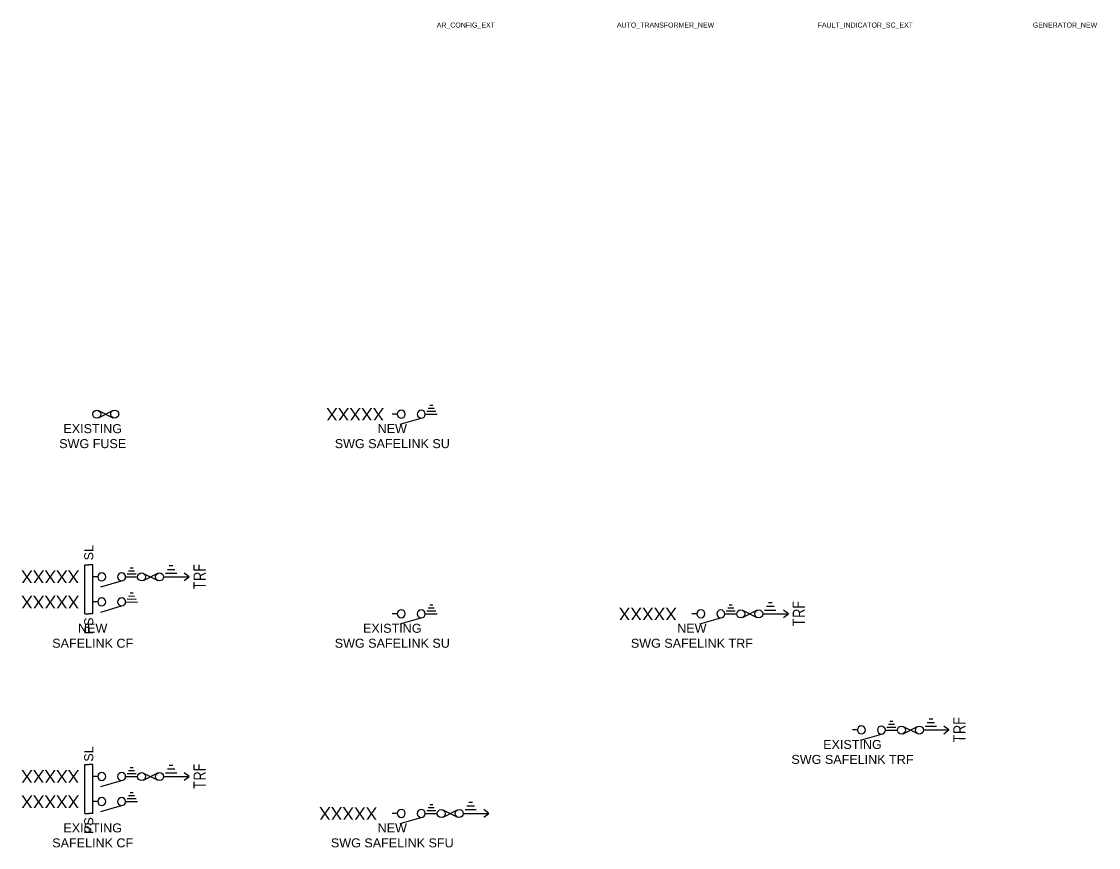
# Model space of a CAD drawing. Header units: metres. Extents: x -282 to 3977, y 160 to 949.
# Drawn here: x -49.7 to 166, y 484.3 to 649.8 of the extents above; entities that cross this region are included whole.
import ezdxf
from ezdxf.enums import TextEntityAlignment as Align

# ---------------------------------------------------------------- set-up
doc = ezdxf.new("R2010")
doc.units = ezdxf.units.M
doc.layers.get('0').update_dxf_attribs({"color": 6})
for name, color, linetype in [('Equip_HV_EXT', 7, 'Continuous'), ('Equip_HV_NEW', 2, 'Continuous'), ('Equip_SP_HV_EXT', 7, 'Continuous'), ('Equip_SP_HV_NEW', 2, 'Continuous')]:
    doc.layers.add(name, color=color, linetype=linetype)
doc.styles.add('ARIAL', font='ARIAL.TTF', dxfattribs={"height": 2})
doc.styles.add('IESYMBOL1', font='isocp.shx')
doc.styles.get("Standard").update_dxf_attribs({"font": 'ARIAL.TTF'})
doc.styles.add('SWG_LABEL', font='ARIAL.TTF', dxfattribs={"height": 2})
doc.styles.add('SWITCH_LABEL', font='ARIAL.TTF', dxfattribs={"height": 2.5})

# ---------------------------------------------------------------- blocks, each defined once
blk = doc.blocks.new('SWG_FUSE_EXT')
for points in [[(1.15, 0.72), (4.04, -0.71)], [(1.16, -0.72), (4.04, 0.73)]]:
    blk.add_lwpolyline(points)
for centre in [(0.8, 0), (4.4, 0.01)]:
    blk.add_circle(centre, 0.8)
blk = doc.blocks.new('SWG_SAFELINK_SFU_EXT')
for p, q in [((15.33, 2.26), (16.08, 2.26)), ((6.9, 0.59), (8.7, 0.58)), ((7.2, 1.19), (8.4, 1.18)), ((7.5, 1.79), (8.1, 1.79)), ((14.2, 0.01), (19.32, 0.01)), ((14.57, 0.76), (16.82, 0.76)), ((14.95, 1.51), (16.45, 1.51)), ((1.6, -2.02), (5.8, -0.81)), ((6.6, -0.01), (9, -0.02))]:
    blk.add_line(p, q)
for points in [[(1, 0), (0, 0)], [(18.32, -0.74), (19.32, 0.01), (18.33, 0.76)]]:
    blk.add_lwpolyline(points)
for points in [[(1.8, -0.8, 1), (1.8, 0.8, 1)], [(5.8, -0.81, 1), (5.8, 0.79, 1)]]:
    blk.add_lwpolyline(points, format="xyb", close=True)
blk.add_blockref('SWG_FUSE_EXT', (9, -0.02))
at = {"style": 'SWITCH_LABEL', "flags": 8}
blk.add_attdef('ASSET_NUM', text='', height=2.5, rotation=179.9544, dxfattribs=at).set_placement((-3, 0), align=Align.MIDDLE_LEFT)
at = {"flags": 1}
blk.add_attdef('Z', (0, 0), '', height=0.2, dxfattribs=at)
at = {"flags": 9}
for tag, p in [('ACTUAL_STATUS', (0, -0.4)), ('CONSTRUCTED_VOLTAGE', (0, -0.6)), ('OPERATING_VOLTAGE', (0, -1)), ('ORIENTATION', (0, -1.2)), ('OWNED_BY', (0, -1.4)), ('STATE', (0, -1.8)), ('SWITCH_TYPE', (0, -2)), ('NO_PHASES', (0, -0.8)), ('PARENT', (0, -1.6)), ('USAGE', (0, -2.2)), ('STREETNAME', (0, -2.6)), ('SUBURB', (0, -2.8)), ('LOCATION', (0, -2.4)), ('NOTES', (0, -3))]:
    blk.add_attdef(tag, text='', height=0.2, dxfattribs=at).set_placement(p, align=Align.MIDDLE_LEFT)
at = {"style": 'SWITCH_LABEL', "flags": 9}
blk.add_attdef('STREET_CODE', text='', height=0.2, dxfattribs=at).set_placement((0, -0.2), align=Align.MIDDLE_LEFT)
blk = doc.blocks.new('SWG_SAFELINK_SU_EXT')
for p, q in [((6.9, 0.59), (8.7, 0.58)), ((7.2, 1.19), (8.4, 1.18)), ((7.5, 1.79), (8.1, 1.79)), ((1.6, -2.02), (5.8, -0.81)), ((6.6, -0.01), (9, -0.02))]:
    blk.add_line(p, q)
blk.add_lwpolyline([(1, 0), (0, 0)])
for points in [[(1.8, -0.8, 1), (1.8, 0.8, 1)], [(5.8, -0.81, 1), (5.8, 0.79, 1)]]:
    blk.add_lwpolyline(points, format="xyb", close=True)
at = {"style": 'SWITCH_LABEL', "flags": 8}
blk.add_attdef('ASSET_NUM', text='', height=2.5, rotation=179.9544, dxfattribs=at).set_placement((-1.6, -0.02), align=Align.MIDDLE_LEFT)
at = {"flags": 1}
blk.add_attdef('Z', (0, 0), '', height=0.2, dxfattribs=at)
at = {"flags": 9}
for tag, p in [('ACTUAL_STATUS', (0, -0.4)), ('CONSTRUCTED_VOLTAGE', (0, -0.6)), ('OPERATING_VOLTAGE', (0, -1)), ('ORIENTATION', (0, -1.2)), ('OWNED_BY', (0, -1.4)), ('STATE', (0, -1.8)), ('SWITCH_TYPE', (0, -2)), ('NO_PHASES', (0, -0.8)), ('PARENT', (0, -1.6)), ('USAGE', (0, -2.2)), ('STREETNAME', (0, -2.6)), ('SUBURB', (0, -2.8)), ('LOCATION', (0, -2.4)), ('NOTES', (0, -3))]:
    blk.add_attdef(tag, text='', height=0.2, dxfattribs=at).set_placement(p, align=Align.MIDDLE_LEFT)
at = {"style": 'SWITCH_LABEL', "flags": 9}
blk.add_attdef('STREET_CODE', text='', height=0.2, dxfattribs=at).set_placement((0, -0.2), align=Align.MIDDLE_LEFT)
blk = doc.blocks.new('*U270')
for p, q in [((-1.6, 0), (-1.6, 9.8)), ((-1.6, 9.8), (-0.8, 9.8)), ((0, 9.8), (-0.8, 9.8)), ((0, 0), (0, 9.8)), ((-1.6, 0), (-0.8, 0)), ((0, 0), (-0.8, 0))]:
    blk.add_line(p, q)
for name, p in [('SWG_SAFELINK_SFU_EXT', (0, 7.4)), ('SWG_SAFELINK_SU_EXT', (0, 2.38))]:
    blk.add_blockref(name, p)
at = {"style": 'IESYMBOL1'}
blk.add_text('TRF', height=2.5, rotation=89.9826, dxfattribs=at).set_placement((21.43, 7.41), align=Align.MIDDLE_CENTER)
at = {"style": 'ARIAL'}
blk.add_attdef('SWG_TYPE', text='', height=1.8, rotation=90, dxfattribs=at).set_placement((-0.8, 10.37), align=Align.MIDDLE_LEFT)
at = {"style": 'SWG_LABEL', "flags": 8}
for tag, p in [('ASSET_NUM2', (-2.68, 7.43)), ('ASSET_NUM1', (-2.68, 2.35))]:
    blk.add_attdef(tag, text='', height=2.5, rotation=179.9544, dxfattribs=at).set_placement(p, align=Align.MIDDLE_LEFT)
at = {"flags": 1}
blk.add_attdef('Z', (0, 0), '', height=0.2, rotation=90, dxfattribs=at)
at = {"style": 'ARIAL'}
blk.add_attdef('SUB_TYPE', text='', height=1.8, rotation=90, dxfattribs=at).set_placement((-0.8, -0.76), align=Align.MIDDLE_RIGHT)
blk = doc.blocks.new('SWG_SAFELINK_SU_NEW')
for p, q in [((6.9, 0.59), (8.7, 0.58)), ((7.2, 1.19), (8.4, 1.18)), ((7.5, 1.79), (8.1, 1.79)), ((1.6, -2.02), (5.8, -0.81)), ((6.6, -0.01), (9, -0.02))]:
    blk.add_line(p, q)
blk.add_lwpolyline([(1, 0), (0, 0)])
for points in [[(1.8, -0.8, 1), (1.8, 0.8, 1)], [(5.8, -0.81, 1), (5.8, 0.79, 1)]]:
    blk.add_lwpolyline(points, format="xyb", close=True)
at = {"style": 'SWITCH_LABEL', "flags": 8}
blk.add_attdef('ASSET_NUM', text='', height=2.5, rotation=179.9544, dxfattribs=at).set_placement((-1.6, -0.02), align=Align.MIDDLE_LEFT)
at = {"flags": 1}
blk.add_attdef('Z', (0, 0), '', height=0.2, rotation=90, dxfattribs=at)
at = {"flags": 9}
for tag, p in [('ACTUAL_STATUS', (0, -0.4)), ('CONSTRUCTED_VOLTAGE', (0, -0.6)), ('OPERATING_VOLTAGE', (0, -1)), ('ORIENTATION', (0, -1.2)), ('OWNED_BY', (0, -1.4)), ('STATE', (0, -1.8)), ('SWITCH_TYPE', (0, -2)), ('NO_PHASES', (0, -0.8)), ('PARENT', (0, -1.6)), ('USAGE', (0, -2.2)), ('SUBURB', (0, -2.4)), ('STREETNAME', (0, -2.6)), ('LOCATION', (0, -2.8)), ('NOTES', (0, -3))]:
    blk.add_attdef(tag, text='', height=0.2, dxfattribs=at).set_placement(p, align=Align.MIDDLE_LEFT)
at = {"style": 'SWITCH_LABEL', "flags": 9}
blk.add_attdef('STREET_CODE', text='', height=0.2, dxfattribs=at).set_placement((0, -0.2), align=Align.MIDDLE_LEFT)
blk = doc.blocks.new('SWG_SAFELINK_SFU_NEW')
for p, q in [((15.33, 2.26), (16.08, 2.26)), ((6.9, 0.59), (8.7, 0.58)), ((7.2, 1.19), (8.4, 1.18)), ((7.5, 1.79), (8.1, 1.79)), ((14.2, 0.01), (19.32, 0.01)), ((14.57, 0.76), (16.82, 0.76)), ((14.95, 1.51), (16.45, 1.51)), ((1.6, -2.02), (5.8, -0.81)), ((6.6, -0.01), (9, -0.02))]:
    blk.add_line(p, q)
for points in [[(1, 0), (0, 0)], [(18.32, -0.74), (19.32, 0.01), (18.33, 0.76)]]:
    blk.add_lwpolyline(points)
for points in [[(1.8, -0.8, 1), (1.8, 0.8, 1)], [(5.8, -0.81, 1), (5.8, 0.79, 1)]]:
    blk.add_lwpolyline(points, format="xyb", close=True)
blk.add_blockref('SWG_FUSE_EXT', (9, -0.02))
at = {"style": 'SWITCH_LABEL', "flags": 8}
blk.add_attdef('ASSET_NUM', text='', height=2.5, rotation=179.9544, dxfattribs=at).set_placement((-3, 0), align=Align.MIDDLE_LEFT)
at = {"flags": 1}
blk.add_attdef('Z', (0, 0), '', height=0.2, dxfattribs=at)
at = {"flags": 9}
for tag, p in [('ACTUAL_STATUS', (0, -0.4)), ('CONSTRUCTED_VOLTAGE', (0, -0.6)), ('OPERATING_VOLTAGE', (0, -1)), ('ORIENTATION', (0, -1.2)), ('OWNED_BY', (0, -1.4)), ('STATE', (0, -1.8)), ('SWITCH_TYPE', (0, -2)), ('NO_PHASES', (0, -0.8)), ('PARENT', (0, -1.6)), ('USAGE', (0, -2.2)), ('SUBURB', (0, -2.4)), ('STREETNAME', (0, -2.6)), ('LOCATION', (0, -2.8)), ('NOTES', (0, -3))]:
    blk.add_attdef(tag, text='', height=0.2, dxfattribs=at).set_placement(p, align=Align.MIDDLE_LEFT)
at = {"style": 'SWITCH_LABEL', "flags": 9}
blk.add_attdef('STREET_CODE', text='', height=0.2, dxfattribs=at).set_placement((0, -0.2), align=Align.MIDDLE_LEFT)
blk = doc.blocks.new('*U269')
for p, q in [((-1.6, 0), (-1.6, 9.8)), ((-1.6, 9.8), (-0.8, 9.8)), ((0, 9.8), (-0.8, 9.8)), ((0, 0), (0, 9.8)), ((-1.6, 0), (-0.8, 0)), ((0, 0), (-0.8, 0))]:
    blk.add_line(p, q)
for name, p in [('SWG_SAFELINK_SFU_NEW', (0, 7.4)), ('SWG_SAFELINK_SU_NEW', (0, 2.38))]:
    blk.add_blockref(name, p)
at = {"style": 'IESYMBOL1'}
blk.add_text('TRF', height=2.5, rotation=89.9826, dxfattribs=at).set_placement((21.43, 7.41), align=Align.MIDDLE_CENTER)
at = {"style": 'ARIAL'}
blk.add_attdef('SWG_TYPE', text='', height=1.8, rotation=90, dxfattribs=at).set_placement((-0.8, 10.71), align=Align.MIDDLE_LEFT)
at = {"style": 'SWG_LABEL', "flags": 8}
for tag, p in [('ASSET_NUM2', (-2.68, 7.43)), ('ASSET_NUM1', (-2.68, 2.35))]:
    blk.add_attdef(tag, text='', height=2.5, rotation=179.9544, dxfattribs=at).set_placement(p, align=Align.MIDDLE_LEFT)
at = {"flags": 1}
blk.add_attdef('Z', (0, 0), '', height=0.2, rotation=90, dxfattribs=at)
at = {"style": 'ARIAL'}
blk.add_attdef('SUB_TYPE', text='', height=1.8, rotation=90, dxfattribs=at).set_placement((-0.8, -0.76), align=Align.MIDDLE_RIGHT)
blk = doc.blocks.new('SWG_SAFELINK_TRF_EXT')
blk.add_blockref('SWG_SAFELINK_SFU_EXT', (0, 0))
at = {"style": 'IESYMBOL1'}
blk.add_text('TRF', height=2.5, rotation=89.9826, dxfattribs=at).set_placement((21.43, 0.01), align=Align.MIDDLE_CENTER)
blk = doc.blocks.new('SWG_SAFELINK_TRF_NEW')
blk.add_blockref('SWG_SAFELINK_SFU_NEW', (0, 0)).add_auto_attribs({'ASSET_NUM': 'XXXXX'})
at = {"style": 'IESYMBOL1'}
blk.add_text('TRF', height=2.5, rotation=89.9826, dxfattribs=at).set_placement((21.43, 0.01), align=Align.MIDDLE_CENTER)

msp = doc.modelspace()

# ---------------------------------------------------------------- block references
at = {"layer": 'Equip_HV_EXT'}
for name, p in [('SWG_FUSE_EXT', (-35.46, 571.08)), ('SWG_SAFELINK_SU_EXT', (24.54, 531.08)), ('SWG_SAFELINK_TRF_EXT', (116.7, 507.8))]:
    msp.add_blockref(name, p, dxfattribs=at)
ref = msp.add_blockref('*U270', (-35.46, 491.08), dxfattribs=at)
ref.add_attrib('ASSET_NUM1', 'XXXXX', dxfattribs={"layer": '0', "height": 2.5, "rotation": 179.9544, "style": 'SWG_LABEL'}).set_placement((-38.14, 493.44), align=Align.MIDDLE_LEFT)
ref.add_attrib('ASSET_NUM2', 'XXXXX', dxfattribs={"layer": '0', "height": 2.5, "rotation": 179.9544, "style": 'SWG_LABEL'}).set_placement((-38.14, 498.51), align=Align.MIDDLE_LEFT)
ref.add_attrib('SUB_TYPE', 'PS', dxfattribs={"layer": '0', "height": 1.8, "rotation": 90, "style": 'ARIAL'}).set_placement((-36.26, 490.33), align=Align.MIDDLE_RIGHT)
ref.add_attrib('SWG_TYPE', 'SL', dxfattribs={"layer": '0', "height": 1.8, "rotation": 90, "style": 'ARIAL'}).set_placement((-36.26, 501.45), align=Align.MIDDLE_LEFT)
at = {"layer": 'Equip_HV_NEW'}
ref = msp.add_blockref('SWG_SAFELINK_SU_NEW', (24.54, 571.08), dxfattribs=at)
ref.add_attrib('ASSET_NUM', 'XXXXX', dxfattribs={"layer": '0', "height": 2.5, "rotation": 179.9544, "style": 'SWITCH_LABEL'}).set_placement((22.94, 571.07), align=Align.MIDDLE_LEFT)
ref = msp.add_blockref('*U269', (-35.46, 531.08), dxfattribs=at)
ref.add_attrib('ASSET_NUM1', 'XXXXX', dxfattribs={"layer": '0', "height": 2.5, "rotation": 179.9544, "style": 'SWG_LABEL'}).set_placement((-38.14, 533.44), align=Align.MIDDLE_LEFT)
ref.add_attrib('ASSET_NUM2', 'XXXXX', dxfattribs={"layer": '0', "height": 2.5, "rotation": 179.9544, "style": 'SWG_LABEL'}).set_placement((-38.14, 538.51), align=Align.MIDDLE_LEFT)
ref.add_attrib('SUB_TYPE', 'PS', dxfattribs={"layer": '0', "height": 1.8, "rotation": 90, "style": 'ARIAL'}).set_placement((-36.26, 530.33), align=Align.MIDDLE_RIGHT)
ref.add_attrib('SWG_TYPE', 'SL', dxfattribs={"layer": '0', "height": 1.8, "rotation": 90, "style": 'ARIAL'}).set_placement((-36.26, 541.79), align=Align.MIDDLE_LEFT)
msp.add_blockref('SWG_SAFELINK_TRF_NEW', (84.54, 531.08), dxfattribs=at)
ref = msp.add_blockref('SWG_SAFELINK_SFU_NEW', (24.54, 491.08), dxfattribs=at)
ref.add_attrib('ASSET_NUM', 'XXXXX', dxfattribs={"layer": '0', "height": 2.5, "rotation": 179.9544, "style": 'SWITCH_LABEL'}).set_placement((21.54, 491.08), align=Align.MIDDLE_LEFT)

# ---------------------------------------------------------------- texts
at = {"char_height": 1.8, "width": 40, "attachment_point": 2}
for s, insert in [('EXISTING\\PSWG FUSE', (-35.46, 569.08)), ('NEW\\PSWG SAFELINK SU', (24.54, 569.08)), ('NEW\\PSAFELINK CF', (-35.46, 529.08)), ('EXISTING\\PSWG SAFELINK SU', (24.54, 529.08)), ('NEW\\PSWG SAFELINK TRF', (84.54, 529.08)), ('EXISTING\\PSWG SAFELINK TRF', (116.7, 505.8)), ('EXISTING\\PSAFELINK CF', (-35.46, 489.08)), ('NEW\\PSWG SAFELINK SFU', (24.54, 489.08))]:
    msp.add_mtext(s, dxfattribs=dict(at, insert=insert))
at = {"layer": 'Equip_SP_HV_EXT', "char_height": 1, "attachment_point": 5, "bg_fill": 3, "box_fill_scale": 1.2, "bg_fill_color": 256, "bg_fill_transparency": 0}
for s, insert, width in [('AR_CONFIG_EXT', (39.27, 648.91), 13), ('FAULT_INDICATOR_SC_EXT', (119.27, 648.91), 22)]:
    msp.add_mtext(s, dxfattribs=dict(at, insert=insert, width=width))
at = {"layer": 'Equip_SP_HV_NEW', "char_height": 1, "attachment_point": 5, "bg_fill": 3, "box_fill_scale": 1.2, "bg_fill_color": 256, "bg_fill_transparency": 0}
for s, insert, width in [('AUTO_TRANSFORMER_NEW', (79.27, 648.91), 20), ('GENERATOR_NEW', (159.27, 648.91), 13)]:
    msp.add_mtext(s, dxfattribs=dict(at, insert=insert, width=width))

doc.saveas('drawing.dxf')
